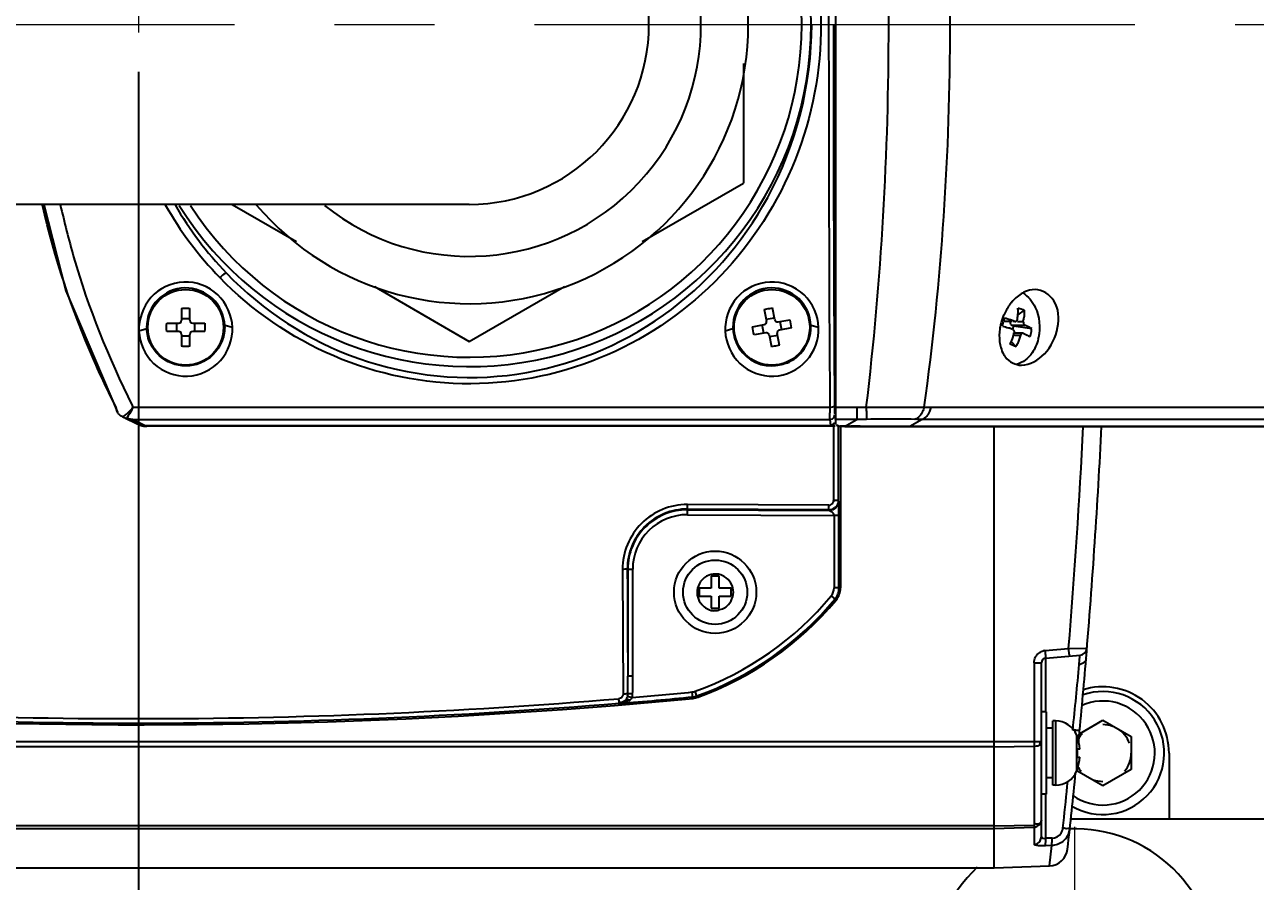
# Model space of a CAD drawing. Header units: millimetres. Extents: x 4086 to 8300, y 123 to 1549.
# Drawn here: x 6969.64 to 7008.7, y 642.7 to 669.87 of the extents above; entities that cross this region are included whole.
import ezdxf

# ---------------------------------------------------------------- set-up
doc = ezdxf.new("R2010")
doc.units = ezdxf.units.MM
doc.linetypes.add('CENTER2', pattern=[28.575, 19.05, -3.175, 3.175, -3.175])
doc.layers.add('中心线层', color=7, linetype='CENTER2', lineweight=0)
doc.layers.add('轮廓实线层', color=7, linetype='Continuous', lineweight=30)
doc.styles.add('思源黑', font='SourceHanSansCN-Normal.ttf')
doc.dimstyles.new('尺寸标注_3_10比例', dxfattribs={"dimtxt": 7, "dimasz": 6, "dimexe": 2, "dimexo": 1.5, "dimgap": 1, "dimtad": 1, "dimdec": 1, "dimlfac": 3.333333, "dimdsep": 46, "dimtxsty": '思源黑', "dimcen": 0.09, "dimadec": 0, "dimazin": 0, "dimtp": 0.01, "dimtm": 0.01, "dimtfac": 1, "dimtdec": 1, "dimtofl": 0, "dimtmove": 0, "dimatfit": 3, "dimfxl": 0, "dimtolj": 1, "dimarcsym": 0})

# ---------------------------------------------------------------- blocks, each defined once
blk = doc.blocks.new('*D1406')
at = {"layer": 'Defpoints', "color": 0}
for p in [(6868.255, 669.869), (6973.255, 669.869), (6973.255, 583.587)]:
    blk.add_point(p, dxfattribs=at)
at = {"layer": '轮廓实线层', "color": 0, "lineweight": -2}
for p, q in [((6868.255, 668.369), (6868.255, 581.587)), ((6973.255, 668.369), (6973.255, 581.587)), ((6874.255, 583.587), (6967.255, 583.587))]:
    blk.add_line(p, q, dxfattribs=at)
at = {"layer": '轮廓实线层', "color": 0}
for points in [[(6874.255, 584.587), (6874.255, 582.587), (6868.255, 583.587)], [(6967.255, 582.587), (6967.255, 584.587), (6973.255, 583.587)]]:
    blk.add_solid(points, dxfattribs=at)
at = {"layer": '轮廓实线层', "color": 0, "insert": (6920.755, 588.218), "char_height": 7, "attachment_point": 5, "style": '思源黑'}
blk.add_mtext('\\A1;350', dxfattribs=at)
blk = doc.blocks.new('*D1410')
at = {"layer": 'Defpoints', "color": 0}
for p in [(7002.955, 699.869), (7002.955, 639.869), (7074.894, 639.869)]:
    blk.add_point(p, dxfattribs=at)
at = {"layer": '轮廓实线层', "color": 0, "lineweight": -2}
for p, q in [((7004.455, 699.869), (7076.894, 699.869)), ((7074.894, 693.869), (7074.894, 645.869)), ((7004.455, 639.869), (7076.894, 639.869))]:
    blk.add_line(p, q, dxfattribs=at)
at = {"layer": '轮廓实线层', "color": 0}
for points in [[(7075.894, 693.869), (7073.894, 693.869), (7074.894, 699.869)], [(7073.894, 645.869), (7075.894, 645.869), (7074.894, 639.869)]]:
    blk.add_solid(points, dxfattribs=at)
at = {"layer": '轮廓实线层', "color": 0, "insert": (7069.99, 669.869), "char_height": 7, "attachment_point": 5, "rotation": 90, "style": '思源黑'}
blk.add_mtext('\\A1;200±0.1', dxfattribs=at)

msp = doc.modelspace()

# ---------------------------------------------------------------- linework, layer by layer
for p, q in [((6995.38, 657.184), (6995.38, 682.554)), ((6992.455, 668.633), (6992.455, 664.846)), ((6989.237, 662.988), (6992.455, 664.846)), ((6983.755, 664.169), (6868.255, 664.169)), ((6970.251, 664.169), (6970.948, 661.422)), ((6976.228, 664.169), (6978.274, 662.988)), ((6980.741, 661.563), (6983.755, 659.823)), ((6983.755, 659.823), (6986.77, 661.563)), ((6970.948, 661.422), (6972.592, 657.577)), ((6974.623, 660.871), (6974.623, 660.491)), ((6974.843, 660.872), (6974.887, 660.871)), ((6974.887, 660.491), (6974.887, 660.871)), ((6993.112, 660.835), (6993.184, 660.462)), ((6993.328, 660.878), (6993.371, 660.885)), ((6993.443, 660.512), (6993.371, 660.885)), ((7001.363, 660.81), (7001.16, 660.664)), ((6974.153, 660.401), (6974.533, 660.401)), ((6974.471, 660.137), (6974.471, 660.401)), ((6974.623, 660.553), (6974.887, 660.553)), ((6974.977, 660.401), (6975.358, 660.401)), ((6975.039, 660.401), (6975.039, 660.137)), ((6992.739, 660.285), (6993.112, 660.357)), ((6993.172, 660.523), (6993.431, 660.573)), ((6993.548, 660.44), (6993.922, 660.512)), ((6993.61, 660.452), (6993.659, 660.193)), ((7000.727, 660.564), (7000.704, 660.458)), ((7000.97, 660.458), (7000.727, 660.458)), ((7000.924, 660.396), (7000.924, 660.445)), ((7001.058, 660.458), (7000.953, 660.494)), ((7001.058, 660.458), (7001.002, 660.458)), ((7001.058, 660.458), (7001.097, 660.457)), ((7001.097, 660.457), (7001.127, 660.479)), ((7001.127, 660.479), (7001.143, 660.519)), ((7001.336, 660.445), (7001.143, 660.445)), ((7001.354, 660.358), (7001.382, 660.333)), ((6973.519, 660.224), (6973.273, 660.148)), ((6974.533, 660.137), (6974.153, 660.137)), ((6974.623, 660.047), (6974.623, 659.667)), ((6974.887, 659.985), (6974.623, 659.985)), ((6974.887, 659.667), (6974.887, 660.047)), ((6975.358, 660.137), (6974.977, 660.137)), ((6976.238, 660.267), (6975.993, 660.322)), ((6992.119, 660.224), (6991.873, 660.148)), ((6993.162, 660.097), (6992.789, 660.026)), ((6993.101, 660.086), (6993.051, 660.345)), ((6993.268, 660.026), (6993.339, 659.652)), ((6993.539, 660.015), (6993.279, 659.965)), ((6993.598, 659.702), (6993.527, 660.076)), ((6993.972, 660.253), (6993.598, 660.181)), ((6994.838, 660.267), (6994.592, 660.322)), ((7000.97, 660.333), (7001.382, 660.333)), ((7000.97, 660.333), (7001.016, 660.316)), ((7001.016, 660.316), (7000.992, 660.207)), ((7001.035, 660.18), (7001.002, 660.204)), ((7001.016, 660.316), (7001.606, 660.227)), ((7001.326, 660.08), (7001.049, 660.08)), ((7001.049, 660.019), (7001.241, 660.019)), ((7001.263, 660.059), (7001.241, 660.019)), ((6974.667, 659.665), (6974.623, 659.667)), ((6993.383, 659.66), (6993.339, 659.652)), ((7000.951, 659.817), (7001.107, 659.654)), ((6973.054, 657.791), (6973.083, 657.732)), ((6973.083, 657.732), (6995.192, 657.732)), ((6995.38, 657.732), (6996.052, 657.732)), ((6996.052, 657.732), (6996.052, 657.348)), ((6998.409, 657.732), (7038.653, 657.732)), ((6972.756, 657.427), (6972.735, 657.437)), ((6972.735, 657.436), (6972.755, 657.427)), ((6972.835, 657.403), (6972.882, 657.391)), ((6972.842, 657.385), (6973.169, 657.226)), ((6972.898, 657.411), (6972.882, 657.391)), ((6973.082, 657.348), (6995.198, 657.348)), ((6973.082, 657.348), (6973.473, 657.158)), ((6973.112, 657.257), (6973.169, 657.226)), ((6995.198, 657.348), (6995.213, 657.158)), ((6995.347, 657.494), (6995.359, 657.347)), ((6996.052, 657.348), (6995.38, 657.348)), ((6995.663, 657.119), (6996.052, 657.348)), ((6998.125, 657.348), (6997.735, 657.119)), ((7038.369, 657.348), (6998.125, 657.348)), ((6973.169, 657.226), (6973.306, 657.176)), ((6973.306, 657.176), (6973.473, 657.155)), ((6973.473, 657.166), (6973.473, 657.155)), ((6973.473, 657.155), (6995.213, 657.155)), ((6995.362, 657.13), (6973.523, 657.13)), ((6995.213, 657.175), (6995.213, 657.155)), ((6995.311, 657.155), (6995.313, 654.776)), ((6995.46, 657.129), (6995.463, 654.783)), ((6995.822, 657.13), (6995.516, 657.13)), ((6995.53, 657.13), (6995.53, 652.005)), ((6995.679, 657.119), (6995.755, 657.119)), ((6995.755, 657.119), (6995.79, 657.119)), ((6995.79, 657.119), (6995.822, 657.119)), ((6995.822, 657.119), (6995.862, 657.119)), ((6995.96, 657.13), (6995.862, 657.13)), ((6995.862, 657.119), (6996.055, 657.119)), ((6996.155, 657.13), (6995.96, 657.13)), ((6996.055, 657.119), (6996.157, 657.12)), ((6996.155, 657.13), (6997.181, 657.131)), ((6996.157, 657.12), (6996.458, 657.12)), ((6996.458, 657.12), (6997.077, 657.12)), ((6997.077, 657.12), (6997.644, 657.119)), ((6997.181, 657.131), (6997.643, 657.131)), ((6997.644, 657.119), (7037.313, 657.119)), ((6997.732, 657.131), (7037.31, 657.131)), ((7000.405, 643.128), (7000.405, 657.131)), ((6990.673, 654.326), (6990.675, 654.649)), ((6995.162, 654.483), (6990.674, 654.506)), ((6995.163, 654.626), (6990.675, 654.649)), ((6995.162, 654.483), (6995.163, 654.626)), ((6995.473, 654.757), (6995.463, 654.783)), ((6995.475, 654.749), (6995.473, 654.757)), ((6990.673, 654.326), (6995.327, 654.302)), ((6990.674, 654.481), (6995.172, 654.458)), ((6995.18, 654.454), (6995.172, 654.458)), ((6995.483, 654.302), (6995.327, 654.302)), ((6995.327, 654.302), (6995.327, 652.005)), ((6995.483, 652.005), (6995.483, 654.302)), ((6988.618, 652.593), (6988.637, 648.639)), ((6988.767, 652.601), (6988.939, 652.601)), ((6988.783, 652.601), (6988.783, 649.207)), ((6988.939, 649.207), (6988.939, 652.601)), ((6991.683, 652.379), (6991.428, 652.379)), ((6991.428, 652.379), (6991.428, 651.996)), ((6991.683, 651.996), (6991.683, 652.379)), ((6991.428, 651.996), (6991.045, 651.996)), ((6991.045, 651.996), (6991.045, 651.741)), ((6992.065, 651.996), (6991.683, 651.996)), ((6992.065, 651.741), (6992.065, 651.996)), ((6995.53, 652.005), (6995.327, 652.005)), ((6991.045, 651.741), (6991.428, 651.741)), ((6991.428, 651.741), (6991.428, 651.359)), ((6991.683, 651.741), (6992.065, 651.741)), ((6991.683, 651.359), (6991.683, 651.741)), ((6995.236, 651.751), (6995.392, 651.621)), ((6991.428, 651.359), (6991.683, 651.359)), ((7002.03, 650.018), (7002.77, 650.083)), ((7002.042, 649.779), (7003.133, 649.874)), ((7002.77, 650.083), (7003.309, 650.093)), ((7003.106, 649.577), (7003.13, 649.84)), ((7003.13, 649.84), (7003.133, 649.874)), ((7003.309, 650.093), (7003.352, 650.094)), ((7001.674, 649.63), (7001.674, 643.87)), ((7001.674, 649.629), (7001.905, 649.629)), ((7001.905, 644.107), (7001.905, 649.629)), ((7002.042, 648.073), (7002.042, 649.779)), ((6988.939, 649.207), (6988.783, 649.207)), ((6988.937, 648.646), (6988.784, 648.647)), ((6990.843, 648.503), (6990.824, 648.705)), ((6990.988, 648.535), (6990.92, 648.726)), ((6988.512, 648.349), (6988.533, 648.342)), ((6988.774, 648.571), (6988.921, 648.532)), ((7002.055, 648.074), (7001.905, 648.074)), ((7002.055, 648.073), (7002.055, 645.464)), ((7002.268, 647.553), (7002.055, 647.553)), ((7002.358, 647.789), (7002.268, 647.789)), ((7002.268, 645.749), (7002.268, 647.789)), ((7002.358, 647.789), (7002.358, 645.749)), ((7003.112, 647.379), (7003.855, 647.808)), ((7003.855, 647.808), (7004.755, 647.288)), ((7001.905, 647.121), (6893.054, 647.121)), ((7003.023, 647.346), (7003.049, 647.279)), ((7003.023, 647.346), (7003.023, 646.195)), ((7003.049, 647.279), (7003.043, 647.279)), ((7004.755, 647.288), (7004.755, 646.249)), ((7000.405, 646.968), (6892.936, 646.968)), ((7000.405, 646.968), (7001.674, 646.99)), ((7003.127, 646.896), (7003.043, 646.896)), ((7005.955, 646.769), (7005.955, 644.669)), ((7003.043, 646.641), (7003.127, 646.641)), ((7002.268, 645.984), (7002.055, 645.984)), ((7003.049, 646.259), (7003.023, 646.192)), ((7003.023, 646.195), (7003.023, 646.192)), ((7003.855, 645.73), (7003.031, 646.206)), ((7003.043, 646.259), (7003.048, 646.259)), ((7004.755, 646.249), (7003.855, 645.73)), ((7002.358, 645.749), (7002.268, 645.749)), ((7002.728, 645.711), (7002.745, 645.877)), ((7002.055, 645.464), (7001.905, 645.464)), ((7002.042, 644.064), (7002.042, 645.464)), ((7000.405, 644.367), (6890.126, 644.367)), ((7000.405, 644.455), (6890.233, 644.455)), ((7000.405, 644.455), (7001.674, 644.485)), ((7001.674, 644.411), (7000.405, 644.367)), ((7023.205, 644.669), (7002.839, 644.669)), ((7001.87, 643.984), (7001.905, 644.107)), ((7002.243, 644.069), (7002.042, 644.064)), ((7002.231, 643.831), (7002.03, 643.827)), ((7002.16, 643.19), (7002.232, 643.831)), ((7000.405, 643.128), (7002.161, 643.19)), ((6888.543, 643.128), (7000.405, 643.128))]:
    msp.add_line(p, q)
for points in [[(6974.623, 660.871), (6974.667, 660.872), (6974.711, 660.873), (6974.755, 660.873)], [(6974.755, 660.873), (6974.799, 660.873), (6974.843, 660.872)], [(6993.112, 660.835), (6993.155, 660.845), (6993.198, 660.854), (6993.241, 660.862)], [(6993.241, 660.862), (6993.285, 660.871), (6993.328, 660.878)], [(7000.97, 660.333), (7000.941, 660.357), (7000.924, 660.396)], [(7001.336, 660.445), (7001.338, 660.398), (7001.354, 660.358)], [(6973.517, 660.269), (6973.518, 660.254), (6973.518, 660.239), (6973.519, 660.224)], [(6975.993, 660.269), (6975.993, 660.286), (6975.993, 660.304), (6975.993, 660.322)], [(6992.117, 660.269), (6992.118, 660.254), (6992.118, 660.239), (6992.119, 660.224)], [(6994.593, 660.269), (6994.593, 660.286), (6994.593, 660.304), (6994.592, 660.322)], [(7001.049, 660.093), (7001.052, 660.14), (7001.035, 660.18)], [(7001.326, 660.08), (7001.293, 660.081), (7001.263, 660.059)], [(6974.755, 659.664), (6974.711, 659.665), (6974.667, 659.665)], [(6974.887, 659.667), (6974.843, 659.665), (6974.799, 659.665), (6974.755, 659.664)], [(6993.469, 659.675), (6993.426, 659.667), (6993.383, 659.66)], [(6993.598, 659.702), (6993.556, 659.693), (6993.512, 659.684), (6993.469, 659.675)], [(6972.756, 657.427), (6972.781, 657.418), (6972.808, 657.41), (6972.835, 657.403)], [(6995.213, 657.155), (6995.225, 657.156), (6995.271, 657.167), (6995.309, 657.19), (6995.337, 657.221), (6995.355, 657.257)], [(6995.822, 657.13), (6995.835, 657.13), (6995.848, 657.13), (6995.862, 657.13)], [(6997.643, 657.131), (6997.654, 657.131), (6997.664, 657.131), (6997.675, 657.131)], [(6997.675, 657.131), (6997.694, 657.13), (6997.713, 657.13), (6997.732, 657.131)], [(6988.921, 648.532), (6988.93, 648.569), (6988.935, 648.607), (6988.937, 648.646)], [(6988.774, 648.571), (6988.762, 648.535), (6988.746, 648.5), (6988.726, 648.467)]]:
    msp.add_lwpolyline(points)
for centre, radius in [((6974.755, 660.269), 1.2), ((6993.355, 660.269), 1.2), ((6991.555, 651.869), 1.305), ((6991.555, 651.869), 1.02)]:
    msp.add_circle(centre, radius)
for centre, radius, start, end in [((8990.428, 669.869), 1995.272, 179.651495, 180.348505), ((6983.755, 669.869), 10.844, 211.9372, 148.063), ((6983.755, 669.869), 10.548, 212.9451, 147.0483), ((6983.755, 669.869), 8.85, 220.2087, 139.7914), ((6983.755, 669.869), 7.35, 231.2715, 128.6936), ((6983.755, 669.869), 5.7, 270.0001, 90.0001), ((8971.543, 669.815), 1976.238, 179.998196, 180.348858), ((6984.051, 669.817), 11.444, 209.6595, 224.1426), ((6984.142, 669.771), 11.229, 210.0443, 223.8566), ((6974.755, 660.279), 1.238, 1.9939, 180.4648), ((6993.355, 660.279), 1.238, 1.9939, 180.4648), ((7002.107, 660.107), 1.493, 139.2787, 141.1093), ((7002.06, 660.147), 1.431, 136.7091, 139.2843), ((6974.533, 660.491), 0.09, 270, 360), ((6974.977, 660.491), 0.09, 180, 270), ((6993.095, 660.445), 0.09, 280.8626, 10.8626), ((6993.532, 660.529), 0.09, 190.8626, 280.8626), ((7002.335, 659.955), 1.767, 160.9554, 169.3832), ((7002.359, 659.947), 1.793, 159.0083, 160.9862), ((6997.557, 661.125), 3.217, 345.3588, 346.9039), ((7002.348, 659.951), 1.781, 156.7298, 159.0095), ((6996.137, 661.456), 4.675, 346.8871, 347.6697), ((7002.32, 659.964), 1.75, 153.5928, 156.7339), ((7000.082, 657.978), 2.662, 73.415, 76.0433), ((7000.583, 660.672), 0.775, 343.1457, 346.8097), ((7000.509, 660.688), 0.85, 346.8542, 351.8876), ((6974.533, 660.047), 0.09, 360, 90), ((6974.977, 660.047), 0.09, 90, 180), ((6993.351, 660.28), 1.233, 182.6146, 191.4572), ((6993.365, 660.283), 1.247, 191.4484, 205.0297), ((6993.179, 660.009), 0.09, 10.8626, 100.8626), ((6993.615, 660.093), 0.09, 100.8626, 190.8626), ((6993.356, 660.28), 1.237, 291.6988, 359.4971), ((7002.261, 659.969), 1.692, 169.4224, 171.5229), ((7000.071, 657.866), 2.514, 70.8451, 71.7631), ((7000.29, 658.495), 1.848, 69.6525, 70.8504), ((7000.465, 658.966), 1.345, 68.0445, 69.6635), ((7000.584, 659.264), 1.024, 66.7744, 68.0198), ((7000.312, 660.192), 0.731, 348.1272, 351.9987), ((7000.891, 658.941), 1.473, 68.6831, 70.9387), ((7000.953, 659.1), 1.302, 66.8828, 68.6644), ((6993.355, 660.281), 1.238, 205.1308, 270.0118), ((7000.341, 660.258), 1.507, 346.3176, 348.0196), ((7001.397, 659.809), 0.795, 209.7401, 217.499), ((7024.85, 657.864), 29.657, 180.2536, 180.5929), ((6996.052, 672.242), 14.51, 270.0011, 271.1714), ((6998.409, 666.038), 8.306, 268.4521, 270.0009), ((6972.886, 657.728), 0.331, 202.7502, 207.2434), ((6973.457, 657.823), 0.663, 223.7085, 238.6805), ((6997.163, 612.581), 44.777, 89.6608, 91.0273), ((6997.265, 629.032), 28.326, 88.7374, 89.6714), ((6973.459, 657.826), 0.667, 244.1828, 248.7608), ((6973.464, 657.838), 0.679, 248.7758, 270.824), ((6973.481, 657.657), 0.52, 244.4712, 250.7226), ((6973.528, 657.684), 0.562, 242.984, 247.1234), ((6973.519, 657.77), 0.639, 250.8291, 257.3307), ((6973.522, 657.78), 0.649, 257.3158, 270.0269), ((6785.316, 667.988), 218.189, 355.29282, 357.14655), ((6785.307, 667.988), 218.778, 355.22256, 357.15424), ((6990.664, 652.602), 2.047, 89.7074, 180.2538), ((6990.664, 652.609), 1.897, 89.6943, 180.2605), ((6995.163, 654.776), 0.293, 269.8229, 310.1569), ((6995.308, 658.049), 3.273, 270.0999, 270.8279), ((6983.409, 654.382), 12.074, 0.3759, 0.6609), ((6990.664, 652.601), 1.881, 89.7031, 180), ((6990.664, 652.601), 1.725, 89.7031, 180), ((6971.63, 654.32), 23.853, 359.9562, 0.339), ((6991.555, 651.87), 0.576, 115.1801, 129.0292), ((6991.554, 651.863), 0.583, 67.9439, 76.101), ((6991.554, 651.868), 0.578, 6.5115, 37.0938), ((6994.93, 652.005), 0.397, 320.3036, 0.0004), ((6994.93, 652.005), 0.553, 320.3036, 0), ((6994.93, 652.005), 0.6, 320.3036, 0), ((6987.541, 658.138), 10, 289.7452, 320.3036), ((6987.541, 658.138), 10.156, 289.7452, 320.3036), ((6987.541, 658.138), 10.203, 289.7452, 320.3036), ((6991.539, 651.855), 0.556, 215.3856, 222.48), ((7002.064, 649.633), 0.387, 95.0648, 104.9924), ((7003.112, 650.113), 0.24, 275, 355.3085), ((7002.055, 649.629), 0.15, 95, 180), ((6820.542, 666.359), 183.334, 354.09494, 354.74817), ((6783.151, 668.148), 220.94, 354.54108, 355.22781), ((6821.056, 648.757), 167.728, 359.96248, 0.15373), ((6908.13, 649.201), 80.809, 359.60656, 0.00429), ((6988.486, 648.648), 0.297, 345.0235, 359.7651), ((6974.558, 816.949), 169.029, 274.8745, 275.52212), ((6990.786, 649.1), 0.397, 275.5249, 289.7452), ((7003.855, 646.769), 1.95, 239.6769, 108.9196), ((7003.855, 646.769), 2.1, 0, 107.3914), ((6973.255, 832.464), 184.746, 265.26272, 274.73708), ((6973.255, 832.379), 184.52, 265.26076, 274.73903), ((6974.558, 816.949), 169.185, 274.73824, 275.52212), ((6990.786, 649.1), 0.553, 275.5249, 289.7452), ((6990.786, 649.1), 0.6, 275.5249, 289.7452), ((7003.855, 646.769), 1.65, 234.9516, 113.8869), ((7002.358, 647.069), 0.72, 22.6199, 90), ((7000.538, 622.517), 25.092, 84.3336, 84.5922), ((7003.855, 646.769), 0.9, 69.9997, 90), ((7003.855, 646.769), 0.9, 19.9976, 60), ((7001.638, 646.769), 1.495, 4.8938, 19.9521), ((7003.855, 646.769), 0.9, 137.0154, 148.7572), ((7001.638, 646.769), 1.411, 354.8143, 5.1857), ((7003.855, 646.769), 0.9, 319.9976, 0), ((7001.638, 646.769), 1.495, 340.0479, 355.1062), ((7003.855, 646.769), 0.9, 208.0276, 220.0024), ((7002.358, 646.469), 0.72, 270, 337.3801), ((6783.151, 668.148), 220.94, 353.65299, 354.2846), ((7003.855, 646.769), 0.9, 249.9997, 270), ((6783.173, 668.148), 220.698, 353.82006, 354.16521), ((7002.217, 644.427), 0.593, 350.1715, 353.8144), ((7002.955, 639.869), 4.5, 0, 91.8782), ((6999.402, 644.005), 2.641, 359.5113, 1.2918), ((7002.217, 644.424), 0.592, 308.5699, 332.6787), ((7002.205, 644.43), 0.605, 332.795, 350.1488), ((7002.14, 643.789), 0.6, 272, 353.653), ((7002.955, 639.869), 4.5, 133.2874, 180)]:
    msp.add_arc(centre, radius, start, end)
for points, knots in [([(6996.349, 657.735), (6996.836, 661.758), (6997.288, 669.869), (6996.836, 677.98), (6996.349, 682.002)], [0, 0, 0, 0, 0.500025, 1, 1, 1, 1]), ([(6998.185, 657.735), (6998.749, 661.75), (6999.274, 669.869), (6998.749, 677.988), (6998.185, 682.002)], [0, 0, 0, 0, 0.499999, 1, 1, 1, 1]), ([(6991.676, 677.887), (6992.692, 676.84), (6994.335, 674.316), (6995.196, 669.903), (6994.358, 665.483), (6991.933, 661.701), (6988.242, 659.112), (6983.8, 658.169), (6979.352, 659.073), (6976.858, 660.798), (6975.839, 661.847)], [0, 0, 0, 0, 0.124436, 0.249483, 0.374537, 0.498819, 0.623272, 0.749149, 0.875307, 1, 1, 1, 1]), ([(6976.045, 661.991), (6977.202, 660.79), (6980.127, 658.881), (6985.315, 658.376), (6990.138, 660.322), (6992.427, 662.929), (6993.224, 664.391)], [0, 0, 0, 0, 0.249559, 0.501099, 0.750852, 1, 1, 1, 1]), ([(6972.552, 657.733), (6972.297, 658.234), (6971.322, 660.292), (6970.593, 662.47), (6970.21, 664.142)], [0, 0, 0, 0, 0.246739, 1, 1, 1, 1]), ([(6970.774, 664.167), (6970.904, 663.609), (6971.446, 661.413), (6972.312, 659.306), (6973.054, 657.791)], [0, 0, 0, 0, 0.253526, 1, 1, 1, 1]), ([(6976.045, 661.991), (6976.034, 661.991), (6975.956, 661.952), (6975.893, 661.896), (6975.839, 661.847)], [0, 0, 0, 0, 0.128897, 1, 1, 1, 1]), ([(6976.238, 660.267), (6976.225, 660.644), (6975.881, 661.426), (6974.687, 661.871), (6973.536, 661.329), (6973.256, 660.524), (6973.273, 660.148)], [0, 0, 0, 0, 0.247581, 0.500452, 0.75296, 1, 1, 1, 1]), ([(6994.838, 660.267), (6994.825, 660.644), (6994.481, 661.426), (6993.287, 661.871), (6992.136, 661.329), (6991.856, 660.524), (6991.873, 660.148)], [0, 0, 0, 0, 0.247581, 0.500452, 0.75296, 1, 1, 1, 1]), ([(7001.278, 659.069), (7001.546, 659.069), (7002.108, 659.411), (7002.483, 660.211), (7002.456, 661.115), (7001.941, 661.469), (7001.709, 661.469)], [0, 0, 0, 0, 0.245021, 0.529847, 0.788695, 1, 1, 1, 1]), ([(7001.165, 660.813), (7001.165, 660.824), (7001.163, 660.844), (7001.16, 660.864), (7001.158, 660.874)], [0, 0, 0, 0, 0.504034, 1, 1, 1, 1]), ([(7001.16, 660.643), (7001.162, 660.663), (7001.165, 660.703), (7001.167, 660.744), (7001.167, 660.764)], [0, 0, 0, 0, 0.505779, 1, 1, 1, 1]), ([(7001.167, 660.764), (7001.167, 660.772), (7001.167, 660.789), (7001.166, 660.805), (7001.165, 660.813)], [0, 0, 0, 0, 0.503239, 1, 1, 1, 1]), ([(7000.953, 660.494), (7000.935, 660.5), (7000.898, 660.512), (7000.861, 660.523), (7000.842, 660.529)], [0, 0, 0, 0, 0.491672, 1, 1, 1, 1]), ([(7001.143, 660.519), (7001.146, 660.539), (7001.152, 660.581), (7001.157, 660.622), (7001.16, 660.643)], [0, 0, 0, 0, 0.501069, 1, 1, 1, 1]), ([(6973.273, 660.148), (6973.289, 659.774), (6973.634, 658.999), (6974.823, 658.558), (6975.969, 659.095), (6976.251, 659.893), (6976.238, 660.267)], [0, 0, 0, 0, 0.24712, 0.500482, 0.753193, 1, 1, 1, 1]), ([(6991.873, 660.148), (6991.889, 659.774), (6992.234, 658.999), (6993.423, 658.558), (6994.569, 659.095), (6994.851, 659.893), (6994.838, 660.267)], [0, 0, 0, 0, 0.24712, 0.500482, 0.753193, 1, 1, 1, 1]), ([(7001.009, 659.969), (7001.013, 659.981), (7001.019, 660.005), (7001.025, 660.03), (7001.028, 660.042)], [0, 0, 0, 0, 0.500385, 1, 1, 1, 1]), ([(7001.241, 660.019), (7001.235, 659.998), (7001.223, 659.957), (7001.21, 659.916), (7001.203, 659.895)], [0, 0, 0, 0, 0.499291, 1, 1, 1, 1]), ([(7001.49, 660.004), (7001.498, 660), (7001.513, 659.991), (7001.526, 659.981), (7001.532, 659.976)], [0, 0, 0, 0, 0.542584, 1, 1, 1, 1]), ([(7001.55, 659.974), (7001.554, 659.987), (7001.562, 660.015), (7001.57, 660.043), (7001.573, 660.057)], [0, 0, 0, 0, 0.500105, 1, 1, 1, 1]), ([(7001.157, 659.774), (7001.148, 659.754), (7001.13, 659.717), (7001.11, 659.681), (7001.098, 659.663)], [0, 0, 0, 0, 0.499522, 1, 1, 1, 1]), ([(7001.724, 659.661), (7001.693, 659.591), (7001.56, 659.347), (7001.323, 659.149), (7001.128, 659.095)], [0, 0, 0, 0, 0.27458, 1, 1, 1, 1]), ([(7001.203, 659.895), (7001.196, 659.874), (7001.182, 659.834), (7001.165, 659.793), (7001.157, 659.774)], [0, 0, 0, 0, 0.500482, 1, 1, 1, 1]), ([(6972.581, 657.6), (6972.572, 657.621), (6972.559, 657.664), (6972.553, 657.709), (6972.552, 657.733)], [0, 0, 0, 0, 0.488056, 1, 1, 1, 1]), ([(6973.083, 657.732), (6973.066, 657.7), (6973.009, 657.591), (6972.95, 657.481), (6972.898, 657.411)], [0, 0, 0, 0, 0.291913, 1, 1, 1, 1]), ([(6995.192, 657.733), (6995.222, 657.733), (6995.27, 657.741), (6995.321, 657.757), (6995.335, 657.772)], [0, 0, 0, 0, 0.583714, 1, 1, 1, 1]), ([(6995.335, 657.772), (6995.336, 657.774), (6995.339, 657.777), (6995.34, 657.781), (6995.34, 657.783)], [0, 0, 0, 0, 0.543248, 1, 1, 1, 1]), ([(6995.342, 657.783), (6995.342, 657.716), (6995.343, 657.639), (6995.344, 657.561), (6995.345, 657.551)], [0, 0, 0, 0, 0.860477, 1, 1, 1, 1]), ([(6996.349, 657.735), (6996.35, 657.691), (6996.353, 657.563), (6996.355, 657.434), (6996.36, 657.351)], [0, 0, 0, 0, 0.347678, 1, 1, 1, 1]), ([(6996.349, 657.735), (6996.515, 657.735), (6997.127, 657.731), (6997.738, 657.733), (6998.185, 657.735)], [0, 0, 0, 0, 0.270601, 1, 1, 1, 1]), ([(6998.185, 657.735), (6998.173, 657.689), (6998.121, 657.534), (6998.001, 657.386), (6997.89, 657.351)], [0, 0, 0, 0, 0.29058, 1, 1, 1, 1]), ([(6998.125, 657.348), (6998.235, 657.385), (6998.35, 657.534), (6998.399, 657.687), (6998.409, 657.732)], [0, 0, 0, 0, 0.71277, 1, 1, 1, 1]), ([(6972.654, 657.493), (6972.641, 657.505), (6972.618, 657.531), (6972.6, 657.561), (6972.592, 657.577)], [0, 0, 0, 0, 0.499665, 1, 1, 1, 1]), ([(6972.735, 657.437), (6972.72, 657.444), (6972.691, 657.461), (6972.666, 657.482), (6972.654, 657.493)], [0, 0, 0, 0, 0.504633, 1, 1, 1, 1]), ([(6972.756, 657.428), (6972.77, 657.436), (6972.801, 657.457), (6972.83, 657.48), (6972.846, 657.493)], [0, 0, 0, 0, 0.450399, 1, 1, 1, 1]), ([(6972.846, 657.493), (6972.864, 657.508), (6972.903, 657.542), (6972.94, 657.577), (6972.959, 657.596)], [0, 0, 0, 0, 0.473134, 1, 1, 1, 1]), ([(6972.882, 657.391), (6972.893, 657.387), (6972.915, 657.381), (6972.938, 657.375), (6972.949, 657.373)], [0, 0, 0, 0, 0.500447, 1, 1, 1, 1]), ([(6972.949, 657.373), (6972.96, 657.37), (6972.982, 657.365), (6973.005, 657.361), (6973.016, 657.359)], [0, 0, 0, 0, 0.502284, 1, 1, 1, 1]), ([(6973.016, 657.359), (6973.027, 657.358), (6973.049, 657.356), (6973.071, 657.355), (6973.082, 657.355)], [0, 0, 0, 0, 0.501605, 1, 1, 1, 1]), ([(6995.198, 657.348), (6995.197, 657.358), (6995.195, 657.428), (6995.194, 657.497), (6995.194, 657.557)], [0, 0, 0, 0, 0.143249, 1, 1, 1, 1]), ([(6995.198, 657.348), (6995.224, 657.349), (6995.276, 657.362), (6995.314, 657.4), (6995.327, 657.422)], [0, 0, 0, 0, 0.502925, 1, 1, 1, 1]), ([(6995.339, 657.236), (6995.332, 657.225), (6995.316, 657.206), (6995.296, 657.189), (6995.285, 657.182)], [0, 0, 0, 0, 0.498597, 1, 1, 1, 1]), ([(6995.327, 657.422), (6995.334, 657.433), (6995.344, 657.456), (6995.347, 657.482), (6995.347, 657.494)], [0, 0, 0, 0, 0.501113, 1, 1, 1, 1]), ([(6995.345, 657.551), (6995.345, 657.55), (6995.348, 657.542), (6995.347, 657.559), (6995.347, 657.564)], [0, 0, 0, 0, 0.144351, 1, 1, 1, 1]), ([(6995.285, 657.182), (6995.274, 657.175), (6995.251, 657.163), (6995.226, 657.158), (6995.213, 657.158)], [0, 0, 0, 0, 0.515529, 1, 1, 1, 1]), ([(6995.417, 657.153), (6995.417, 657.157), (6995.433, 657.166), (6995.445, 657.169), (6995.454, 657.171)], [0, 0, 0, 0, 0.294872, 1, 1, 1, 1]), ([(6995.509, 657.127), (6995.487, 657.13), (6995.463, 657.135), (6995.417, 657.143), (6995.417, 657.153)], [0, 0, 0, 0, 0.687574, 1, 1, 1, 1]), ([(6995.293, 654.701), (6995.3, 654.712), (6995.31, 654.737), (6995.313, 654.763), (6995.313, 654.776)], [0, 0, 0, 0, 0.500018, 1, 1, 1, 1]), ([(6995.463, 654.783), (6995.457, 654.775), (6995.412, 654.785), (6995.381, 654.777), (6995.355, 654.777)], [0, 0, 0, 0, 0.285153, 1, 1, 1, 1]), ([(6995.482, 654.521), (6995.482, 654.545), (6995.48, 654.621), (6995.481, 654.697), (6995.475, 654.749)], [0, 0, 0, 0, 0.3128, 1, 1, 1, 1]), ([(6995.267, 654.406), (6995.253, 654.418), (6995.224, 654.436), (6995.194, 654.449), (6995.18, 654.454)], [0, 0, 0, 0, 0.568805, 1, 1, 1, 1]), ([(6995.327, 654.302), (6995.327, 654.323), (6995.311, 654.363), (6995.283, 654.394), (6995.267, 654.406)], [0, 0, 0, 0, 0.511681, 1, 1, 1, 1]), ([(6988.767, 652.601), (6988.763, 652.598), (6988.711, 652.598), (6988.663, 652.594), (6988.618, 652.593)], [0, 0, 0, 0, 0.098926, 1, 1, 1, 1]), ([(6991.786, 651.346), (6991.8, 651.352), (6991.829, 651.363), (6991.857, 651.378), (6991.87, 651.386)], [0, 0, 0, 0, 0.502353, 1, 1, 1, 1]), ([(6991.87, 651.386), (6991.881, 651.392), (6991.901, 651.405), (6991.92, 651.42), (6991.929, 651.428)], [0, 0, 0, 0, 0.497102, 1, 1, 1, 1]), ([(6991.478, 651.284), (6991.491, 651.283), (6991.517, 651.282), (6991.543, 651.288), (6991.555, 651.292)], [0, 0, 0, 0, 0.501922, 1, 1, 1, 1]), ([(6991.555, 651.292), (6991.567, 651.288), (6991.592, 651.284), (6991.617, 651.288), (6991.63, 651.291)], [0, 0, 0, 0, 0.493059, 1, 1, 1, 1]), ([(7001.849, 649.955), (7001.866, 649.967), (7001.904, 649.987), (7001.943, 650.001), (7001.964, 650.006)], [0, 0, 0, 0, 0.500208, 1, 1, 1, 1]), ([(7002.042, 649.779), (7002.045, 649.779), (7002.042, 649.795), (7002.044, 649.802), (7002.044, 649.81)], [0, 0, 0, 0, 0.258862, 1, 1, 1, 1]), ([(7002.77, 650.083), (7002.774, 650.027), (7002.755, 649.973), (7002.805, 649.846), (7002.782, 649.844)], [0, 0, 0, 0, 0.706582, 1, 1, 1, 1]), ([(7003.208, 649.605), (7003.192, 649.597), (7003.159, 649.584), (7003.124, 649.578), (7003.106, 649.577)], [0, 0, 0, 0, 0.509543, 1, 1, 1, 1]), ([(7003.291, 649.676), (7003.281, 649.661), (7003.256, 649.633), (7003.225, 649.613), (7003.208, 649.605)], [0, 0, 0, 0, 0.492677, 1, 1, 1, 1]), ([(7003.324, 649.767), (7003.323, 649.751), (7003.316, 649.719), (7003.301, 649.69), (7003.291, 649.676)], [0, 0, 0, 0, 0.483915, 1, 1, 1, 1]), ([(6988.784, 648.647), (6988.778, 648.645), (6988.729, 648.641), (6988.68, 648.639), (6988.637, 648.639)], [0, 0, 0, 0, 0.127147, 1, 1, 1, 1]), ([(6955.667, 648.503), (6958.542, 648.224), (6970.25, 647.398), (6982.038, 647.651), (6990.843, 648.503)], [0, 0, 0, 0, 0.246151, 1, 1, 1, 1]), ([(6988.512, 648.349), (6988.511, 648.353), (6988.509, 648.4), (6988.503, 648.447), (6988.5, 648.489)], [0, 0, 0, 0, 0.083663, 1, 1, 1, 1]), ([(6988.533, 648.342), (6988.553, 648.345), (6988.592, 648.355), (6988.627, 648.374), (6988.644, 648.385)], [0, 0, 0, 0, 0.48718, 1, 1, 1, 1]), ([(6988.644, 648.385), (6988.66, 648.395), (6988.69, 648.42), (6988.714, 648.45), (6988.726, 648.467)], [0, 0, 0, 0, 0.475431, 1, 1, 1, 1]), ([(6988.644, 648.385), (6988.654, 648.389), (6988.677, 648.392), (6988.699, 648.386), (6988.71, 648.381)], [0, 0, 0, 0, 0.451271, 1, 1, 1, 1]), ([(6988.726, 648.467), (6988.738, 648.478), (6988.785, 648.473), (6988.821, 648.46), (6988.843, 648.449)], [0, 0, 0, 0, 0.395081, 1, 1, 1, 1]), ([(6988.921, 648.532), (6988.912, 648.516), (6988.888, 648.485), (6988.859, 648.46), (6988.843, 648.449)], [0, 0, 0, 0, 0.484058, 1, 1, 1, 1]), ([(7003.121, 647.475), (7003.122, 647.484), (7003.063, 647.469), (7003.042, 647.484), (7003.016, 647.486)], [0, 0, 0, 0, 0.257506, 1, 1, 1, 1]), ([(7001.674, 646.99), (7001.727, 646.991), (7001.787, 646.993), (7001.89, 647.041), (7001.857, 647.078), (7001.843, 647.087)], [0, 0, 0, 0, 0.614467, 0.805294, 1, 1, 1, 1]), ([(7001.905, 644.65), (7001.905, 644.61), (7001.876, 644.512), (7001.763, 644.508), (7001.721, 644.529)], [0, 0, 0, 0, 0.456995, 1, 1, 1, 1]), ([(7002.806, 644.363), (7002.809, 644.384), (7002.685, 644.354), (7002.64, 644.384), (7002.589, 644.389)], [0, 0, 0, 0, 0.287893, 1, 1, 1, 1]), ([(7002.03, 643.827), (7002.033, 643.832), (7002.041, 643.885), (7002.042, 643.936), (7002.043, 643.982)], [0, 0, 0, 0, 0.114099, 1, 1, 1, 1]), ([(7002.231, 643.831), (7002.235, 643.839), (7002.243, 643.921), (7002.245, 643.999), (7002.243, 644.069)], [0, 0, 0, 0, 0.114442, 1, 1, 1, 1]), ([(7001.707, 643.849), (7001.699, 643.852), (7001.687, 643.856), (7001.676, 643.865), (7001.674, 643.87)], [0, 0, 0, 0, 0.623887, 1, 1, 1, 1]), ([(7002.03, 643.827), (7001.995, 643.826), (7001.888, 643.827), (7001.777, 643.827), (7001.707, 643.849)], [0, 0, 0, 0, 0.317016, 1, 1, 1, 1])]:
    msp.add_open_spline(points, degree=3, knots=knots)
for points in [[(6993.224, 664.391), (6994.127, 666.044), (6994.618, 667.985), (6994.617, 669.869)], [(7001.354, 661.381), (7001.228, 661.32), (7001.115, 661.23), (7001.019, 661.128)], [(7001.316, 661.361), (7001.489, 661.258), (7001.625, 661.086), (7001.711, 660.903)], [(7001.709, 661.469), (7001.587, 661.469), (7001.463, 661.435), (7001.354, 661.381)], [(7000.945, 661.044), (7000.87, 660.951), (7000.806, 660.849), (7000.753, 660.742)], [(7001.17, 660.884), (7001.234, 660.864), (7001.301, 660.845), (7001.355, 660.806)], [(7001.363, 660.81), (7001.363, 660.729), (7001.362, 660.648), (7001.351, 660.568)], [(7001.711, 660.903), (7001.848, 660.613), (7001.882, 660.26), (7001.815, 659.945)], [(6974.153, 660.137), (6974.15, 660.224), (6974.147, 660.312), (6974.157, 660.399)], [(6975.358, 660.401), (6975.361, 660.314), (6975.364, 660.226), (6975.353, 660.139)], [(6993.922, 660.512), (6993.941, 660.427), (6993.961, 660.341), (6993.967, 660.254)], [(6973.634, 659.755), (6973.566, 659.901), (6973.526, 660.063), (6973.519, 660.224)], [(6975.993, 660.269), (6975.992, 660.108), (6975.958, 659.945), (6975.895, 659.798)], [(6992.789, 660.026), (6992.769, 660.111), (6992.75, 660.197), (6992.744, 660.284)], [(7000.588, 660.219), (7000.568, 660.085), (7000.564, 659.946), (7000.58, 659.811)], [(7000.671, 660.311), (7000.733, 660.292), (7000.796, 660.273), (7000.858, 660.253)], [(7000.914, 659.728), (7000.949, 659.807), (7000.984, 659.886), (7001.009, 659.969)], [(7001.326, 660.08), (7001.382, 660.056), (7001.438, 660.034), (7001.49, 660.004)], [(7001.606, 660.227), (7001.559, 660.252), (7001.512, 660.277), (7001.464, 660.297)], [(7001.573, 660.057), (7001.587, 660.112), (7001.598, 660.169), (7001.597, 660.226)], [(6974.304, 659.128), (6974.019, 659.239), (6973.764, 659.478), (6973.634, 659.755)], [(6975.895, 659.798), (6975.772, 659.505), (6975.51, 659.249), (6975.215, 659.131)], [(7000.58, 659.811), (7000.588, 659.749), (7000.6, 659.687), (7000.618, 659.627)], [(7000.618, 659.627), (7000.639, 659.553), (7000.668, 659.481), (7000.706, 659.415)], [(7001.107, 659.654), (7001.041, 659.677), (7000.975, 659.701), (7000.912, 659.731)], [(7001.805, 659.902), (7001.785, 659.82), (7001.758, 659.739), (7001.724, 659.661)], [(7000.766, 659.325), (7000.882, 659.174), (7001.087, 659.069), (7001.278, 659.069)], [(6975.215, 659.131), (6974.933, 659.018), (6974.587, 659.017), (6974.304, 659.128)], [(6993.814, 659.13), (6993.669, 659.073), (6993.511, 659.043), (6993.355, 659.043)], [(6972.959, 657.596), (6973.002, 657.639), (6973.044, 657.685), (6973.083, 657.732)], [(6996.36, 657.351), (6996.258, 657.349), (6996.155, 657.347), (6996.053, 657.35)], [(6998.125, 657.348), (6998.047, 657.348), (6997.968, 657.348), (6997.89, 657.352)], [(6995.663, 657.119), (6995.611, 657.119), (6995.56, 657.122), (6995.509, 657.127)], [(6995.163, 654.626), (6995.213, 654.625), (6995.269, 654.657), (6995.293, 654.701)], [(6995.322, 654.499), (6995.277, 654.473), (6995.224, 654.458), (6995.172, 654.458)], [(6995.473, 654.757), (6995.473, 654.657), (6995.409, 654.547), (6995.322, 654.499)], [(6995.463, 654.783), (6995.463, 654.698), (6995.421, 654.608), (6995.356, 654.553)], [(6988.767, 652.601), (6988.772, 651.469), (6988.777, 650.338), (6988.783, 649.207)], [(6991.192, 652.317), (6991.042, 652.195), (6990.955, 651.965), (6990.986, 651.774)], [(6991.555, 652.446), (6991.471, 652.446), (6991.386, 652.426), (6991.31, 652.391)], [(6991.694, 652.429), (6991.649, 652.44), (6991.602, 652.446), (6991.555, 652.446)], [(6992.015, 652.217), (6991.954, 652.298), (6991.867, 652.365), (6991.773, 652.403)], [(6990.986, 651.774), (6991, 651.689), (6991.035, 651.604), (6991.086, 651.533)], [(6991.929, 651.428), (6992.068, 651.545), (6992.149, 651.754), (6992.129, 651.934)], [(6991.129, 651.48), (6991.219, 651.381), (6991.346, 651.3), (6991.478, 651.284)], [(6991.63, 651.291), (6991.683, 651.303), (6991.734, 651.326), (6991.786, 651.346)], [(7001.674, 649.63), (7001.674, 649.693), (7001.69, 649.759), (7001.721, 649.815)], [(7001.721, 649.815), (7001.751, 649.871), (7001.796, 649.92), (7001.849, 649.955)], [(7002.044, 649.81), (7002.042, 649.88), (7002.036, 649.949), (7002.03, 650.018)], [(6988.637, 648.639), (6988.637, 648.571), (6988.567, 648.495), (6988.5, 648.489)], [(6988.726, 648.467), (6988.683, 648.41), (6988.593, 648.348), (6988.531, 648.383)], [(6988.71, 648.381), (6988.653, 648.361), (6988.594, 648.348), (6988.533, 648.342)], [(6988.843, 648.449), (6988.803, 648.42), (6988.757, 648.398), (6988.71, 648.381)], [(7001.674, 644.411), (7001.784, 644.414), (7001.906, 644.536), (7001.905, 644.646)], [(7002.53, 644.227), (7002.562, 644.275), (7002.583, 644.332), (7002.589, 644.389)], [(7001.674, 643.87), (7001.749, 643.872), (7001.831, 643.919), (7001.87, 643.984)], [(7001.905, 644.107), (7001.905, 644.059), (7001.994, 644.061), (7002.042, 644.064)], [(7002.586, 643.961), (7002.487, 643.882), (7002.357, 643.835), (7002.231, 643.831)], [(7002.243, 644.069), (7002.352, 644.071), (7002.47, 644.136), (7002.53, 644.227)]]:
    msp.add_open_spline(points, degree=3)
at = {"layer": '中心线层'}
for p, q in [((6973.255, 688.665), (6973.255, 662.123)), ((6728.649, 669.869), (7047.166, 669.869)), ((7002.955, 644.432), (7002.955, 635.306))]:
    msp.add_line(p, q, dxfattribs=at)

# ---------------------------------------------------------------- dimensions: what is measured, and where the dimension line sits
at = {"layer": '轮廓实线层'}
dim = msp.add_linear_dim(base=(7074.894, 639.869), p1=(7002.955, 699.869), p2=(7002.955, 639.869), angle=90, text='<>±0.1', dimstyle='尺寸标注_3_10比例', dxfattribs=at)
dim.commit()
dim.dimension.update_dxf_attribs({"geometry": '*D1410', "text_midpoint": (7074.894, 669.869), "dimtype": 160})
dim = msp.add_linear_dim(base=(6973.255, 583.587), p1=(6868.255, 669.869), p2=(6973.255, 669.869), dimstyle='尺寸标注_3_10比例', dxfattribs=at)
dim.commit()
dim.dimension.update_dxf_attribs({"geometry": '*D1406', "text_midpoint": (6920.755, 588.218)})

doc.saveas('drawing.dxf')
